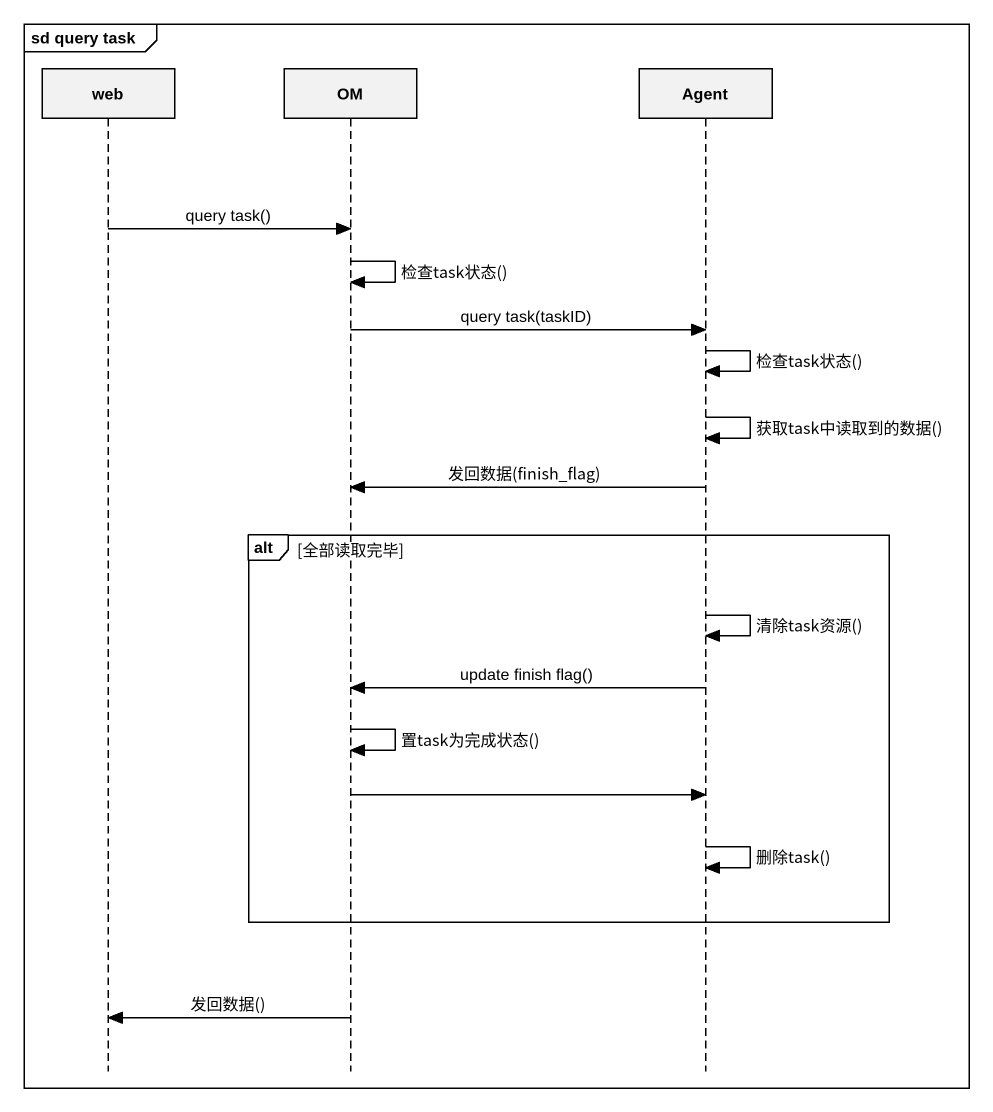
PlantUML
@startuml
mainframe sd query task
hide footbox
participant web
participant OM
participant "Agent" as Agent_

web -> OM : query task()
OM -> OM : 检查task状态()
OM -> Agent_ : query task(taskID)
Agent_ -> Agent_ : 检查task状态()
Agent_ -> Agent_ : 获取task中读取到的数据()
Agent_ -> OM : 发回数据(finish_flag)
alt 全部读取完毕
  Agent_ -> Agent_ : 清除task资源()
  Agent_ -> OM : update finish flag()
  OM -> OM : 置task为完成状态()
  OM -> Agent_
  Agent_ -> Agent_ : 删除task()
end
OM -> web : 发回数据()
@enduml
